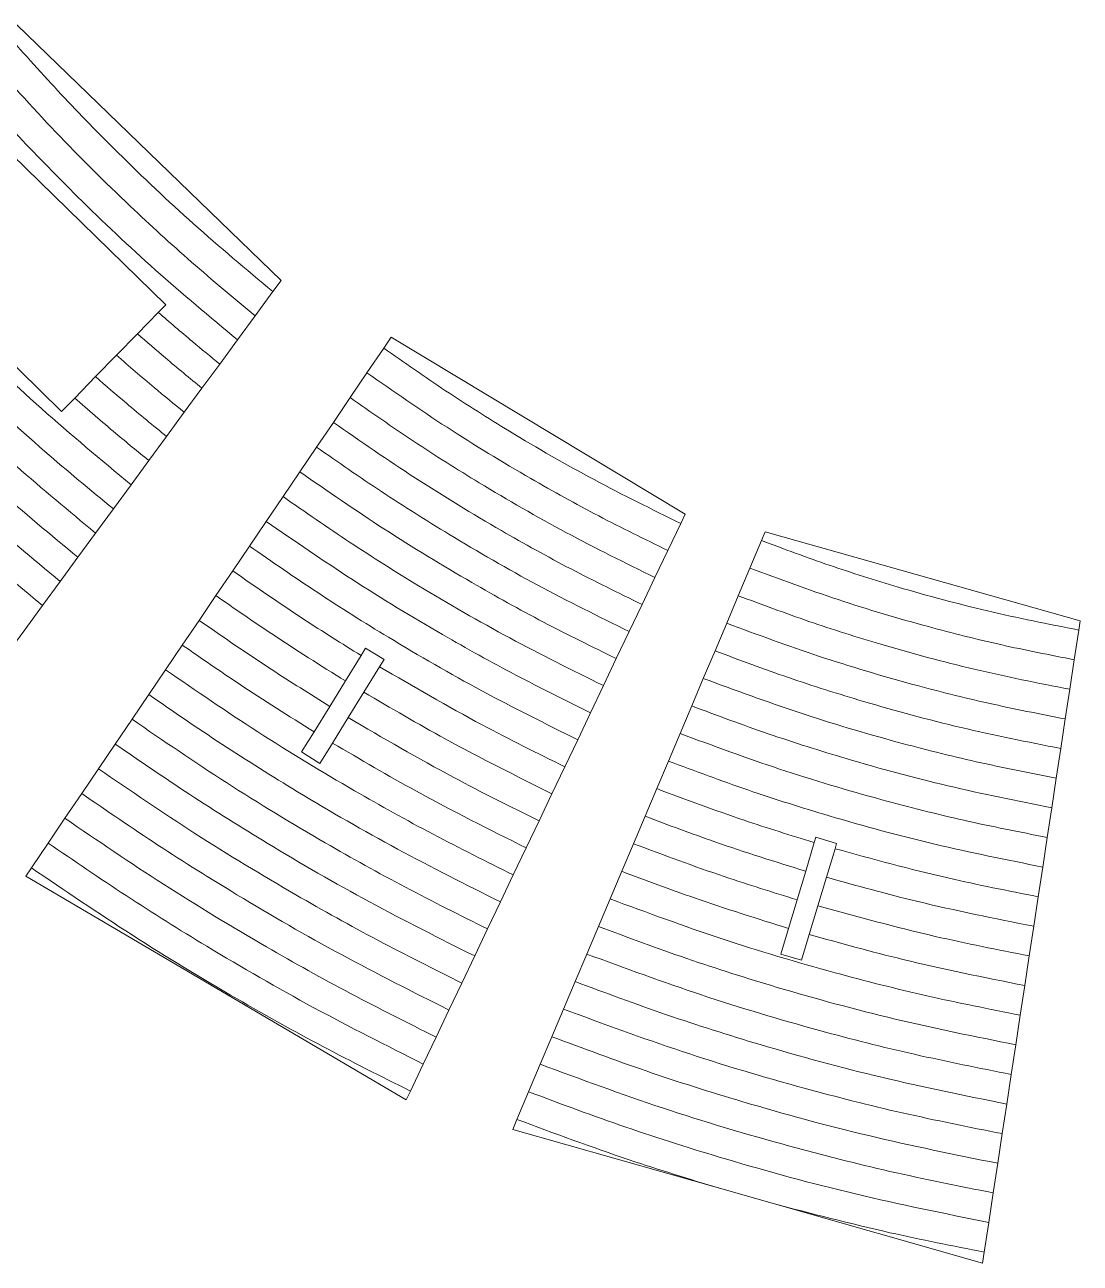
# Model space of a CAD drawing. Header units: millimetres. Extents: x -2136 to 2622, y -2915 to 1925.
# Drawn here: x -1482.1 to -1335.7, y -2865.7 to -2693.9 of the extents above; entities that cross this region are included whole.
import ezdxf

# ---------------------------------------------------------------- set-up
doc = ezdxf.new("R2010")
doc.units = ezdxf.units.MM

msp = doc.modelspace()

# ---------------------------------------------------------------- linework, layer by layer
at = {"color": 7, "linetype": 'Continuous', "lineweight": 15}
for p, q in [((-1446.59, -2729.35), (-1483.23, -2693.88)), ((-1462.58, -2732.74), (-1483.93, -2711.88)), ((-1498.38, -2726.67), (-1477.03, -2747.53)), ((-1447.72, -2730.89), (-1446.59, -2729.35)), ((-1447.72, -2730.89), (-1450.18, -2734.24)), ((-1466.51, -2736.76), (-1463.61, -2733.79)), ((-1463.61, -2733.79), (-1462.58, -2732.74)), ((-1452.64, -2737.6), (-1450.18, -2734.24)), ((-1469.41, -2739.73), (-1466.51, -2736.76)), ((-1431.31, -2737.21), (-1432.34, -2738.74)), ((-1390.52, -2761.77), (-1431.31, -2737.21)), ((-1452.64, -2737.6), (-1455.1, -2740.95)), ((-1434.67, -2742.17), (-1432.34, -2738.74)), ((-1472.31, -2742.7), (-1469.41, -2739.73)), ((-1457.56, -2744.3), (-1455.1, -2740.95)), ((-1434.67, -2742.17), (-1437, -2745.61)), ((-1475.21, -2745.67), (-1472.31, -2742.7)), ((-1477.03, -2747.53), (-1475.21, -2745.67)), ((-1457.56, -2744.3), (-1460.01, -2747.65)), ((-1439.33, -2749.04), (-1437, -2745.61)), ((-1462.47, -2751), (-1460.01, -2747.65)), ((-1439.33, -2749.04), (-1441.66, -2752.47)), ((-1462.47, -2751), (-1464.93, -2754.35)), ((-1443.98, -2755.91), (-1441.66, -2752.47)), ((-1467.39, -2757.71), (-1464.93, -2754.35)), ((-1443.98, -2755.91), (-1446.31, -2759.34)), ((-1467.39, -2757.71), (-1469.85, -2761.06)), ((-1448.64, -2762.78), (-1446.31, -2759.34)), ((-1472.31, -2764.41), (-1469.85, -2761.06)), ((-1448.64, -2762.78), (-1450.97, -2766.21)), ((-1391.13, -2763.07), (-1390.52, -2761.77)), ((-1472.31, -2764.41), (-1474.76, -2767.76)), ((-1391.13, -2763.07), (-1392.92, -2766.82)), ((-1379.4, -2764.24), (-1379.91, -2765.45)), ((-1335.71, -2776.56), (-1379.4, -2764.24)), ((-1453.29, -2769.64), (-1450.97, -2766.21)), ((-1381.53, -2769.27), (-1379.91, -2765.45)), ((-1477.22, -2771.11), (-1474.76, -2767.76)), ((-1394.71, -2770.57), (-1392.92, -2766.82)), ((-1453.29, -2769.64), (-1455.62, -2773.08)), ((-1381.53, -2769.27), (-1383.15, -2773.1)), ((-1477.22, -2771.11), (-1479.68, -2774.46)), ((-1394.71, -2770.57), (-1396.49, -2774.32)), ((-1457.95, -2776.51), (-1455.62, -2773.08)), ((-1384.76, -2776.92), (-1383.15, -2773.1)), ((-1482.14, -2777.81), (-1479.68, -2774.46)), ((-1398.28, -2778.07), (-1396.49, -2774.32)), ((-1457.95, -2776.51), (-1460.28, -2779.94)), ((-1335.91, -2777.86), (-1335.71, -2776.56)), ((-1482.14, -2777.81), (-1484.6, -2781.17)), ((-1398.28, -2778.07), (-1400.07, -2781.82)), ((-1384.76, -2776.92), (-1386.38, -2780.74)), ((-1335.91, -2777.86), (-1336.53, -2781.97)), ((-1462.6, -2783.38), (-1460.28, -2779.94)), ((-1435.48, -2781.4), (-1437.66, -2784.92)), ((-1435.48, -2781.4), (-1434.85, -2780.38)), ((-1434.85, -2780.38), (-1432.3, -2781.96)), ((-1401.85, -2785.57), (-1400.07, -2781.82)), ((-1388, -2784.57), (-1386.38, -2780.74)), ((-1462.6, -2783.38), (-1464.93, -2786.81)), ((-1435.09, -2786.48), (-1432.91, -2782.95)), ((-1432.3, -2781.96), (-1432.91, -2782.95)), ((-1337.16, -2786.08), (-1336.53, -2781.97)), ((-1439.83, -2788.45), (-1437.66, -2784.92)), ((-1388, -2784.57), (-1389.61, -2788.39)), ((-1467.26, -2790.24), (-1464.93, -2786.81)), ((-1435.09, -2786.48), (-1437.27, -2790)), ((-1401.85, -2785.57), (-1403.64, -2789.32)), ((-1337.16, -2786.08), (-1337.78, -2790.19)), ((-1439.83, -2788.45), (-1442.01, -2791.97)), ((-1391.23, -2792.21), (-1389.61, -2788.39)), ((-1467.26, -2790.24), (-1469.58, -2793.68)), ((-1439.45, -2793.53), (-1437.27, -2790)), ((-1405.42, -2793.07), (-1403.64, -2789.32)), ((-1338.41, -2794.3), (-1337.78, -2790.19)), ((-1443.74, -2794.77), (-1442.01, -2791.97)), ((-1391.23, -2792.21), (-1392.85, -2796.04)), ((-1471.91, -2797.11), (-1469.58, -2793.68)), ((-1439.45, -2793.53), (-1441.19, -2796.35)), ((-1405.42, -2793.07), (-1407.21, -2796.83)), ((-1441.19, -2796.35), (-1443.74, -2794.77)), ((-1338.41, -2794.3), (-1339.03, -2798.41)), ((-1471.91, -2797.11), (-1474.24, -2800.54)), ((-1409, -2800.58), (-1407.21, -2796.83)), ((-1394.46, -2799.86), (-1392.85, -2796.04)), ((-1339.66, -2802.52), (-1339.03, -2798.41)), ((-1476.57, -2803.98), (-1474.24, -2800.54)), ((-1409, -2800.58), (-1410.78, -2804.33)), ((-1394.46, -2799.86), (-1396.08, -2803.69)), ((-1339.66, -2802.52), (-1340.28, -2806.63)), ((-1476.57, -2803.98), (-1478.89, -2807.41)), ((-1397.7, -2807.51), (-1396.08, -2803.69)), ((-1412.57, -2808.08), (-1410.78, -2804.33)), ((-1481.22, -2810.84), (-1478.89, -2807.41)), ((-1397.7, -2807.51), (-1399.31, -2811.33)), ((-1372.61, -2807.34), (-1373.8, -2811.31)), ((-1372.61, -2807.34), (-1372.39, -2806.61)), ((-1372.39, -2806.61), (-1369.52, -2807.47)), ((-1369.52, -2807.47), (-1369.73, -2808.19)), ((-1340.91, -2810.74), (-1340.28, -2806.63)), ((-1412.57, -2808.08), (-1414.36, -2811.83)), ((-1370.92, -2812.16), (-1369.73, -2808.19)), ((-1481.22, -2810.84), (-1482, -2811.99)), ((-1340.91, -2810.74), (-1341.53, -2814.85)), ((-1482, -2811.99), (-1429.21, -2843.02)), ((-1416.14, -2815.58), (-1414.36, -2811.83)), ((-1400.93, -2815.16), (-1399.31, -2811.33)), ((-1374.99, -2815.28), (-1373.8, -2811.31)), ((-1370.92, -2812.16), (-1372.11, -2816.13)), ((-1416.14, -2815.58), (-1417.93, -2819.33)), ((-1400.93, -2815.16), (-1402.55, -2818.98)), ((-1374.99, -2815.28), (-1376.18, -2819.25)), ((-1373.3, -2820.1), (-1372.11, -2816.13)), ((-1342.16, -2818.96), (-1341.53, -2814.85)), ((-1419.71, -2823.08), (-1417.93, -2819.33)), ((-1404.16, -2822.81), (-1402.55, -2818.98)), ((-1377.24, -2822.82), (-1376.18, -2819.25)), ((-1342.16, -2818.96), (-1342.78, -2823.07)), ((-1373.3, -2820.1), (-1374.37, -2823.68)), ((-1419.71, -2823.08), (-1421.5, -2826.83)), ((-1404.16, -2822.81), (-1405.78, -2826.63)), ((-1374.37, -2823.68), (-1377.24, -2822.82)), ((-1343.41, -2827.18), (-1342.78, -2823.07)), ((-1423.29, -2830.58), (-1421.5, -2826.83)), ((-1407.39, -2830.45), (-1405.78, -2826.63)), ((-1343.41, -2827.18), (-1344.03, -2831.29)), ((-1423.29, -2830.58), (-1425.07, -2834.33)), ((-1407.39, -2830.45), (-1409.01, -2834.28)), ((-1344.66, -2835.4), (-1344.03, -2831.29)), ((-1426.86, -2838.08), (-1425.07, -2834.33)), ((-1410.63, -2838.1), (-1409.01, -2834.28)), ((-1344.66, -2835.4), (-1345.28, -2839.51)), ((-1426.86, -2838.08), (-1428.64, -2841.82)), ((-1410.63, -2838.1), (-1412.24, -2841.92)), ((-1345.91, -2843.62), (-1345.28, -2839.51)), ((-1429.21, -2843.02), (-1428.64, -2841.82)), ((-1413.86, -2845.75), (-1412.24, -2841.92)), ((-1345.91, -2843.62), (-1346.53, -2847.73)), ((-1413.86, -2845.75), (-1414.45, -2847.13)), ((-1414.45, -2847.13), (-1385.74, -2855.31)), ((-1347.16, -2851.84), (-1346.53, -2847.73)), ((-1347.16, -2851.84), (-1347.78, -2855.95)), ((-1378.45, -2857.39), (-1385.74, -2855.31)), ((-1378.45, -2857.39), (-1349.27, -2865.71)), ((-1348.41, -2860.06), (-1347.78, -2855.95)), ((-1348.41, -2860.06), (-1349.03, -2864.16)), ((-1349.27, -2865.71), (-1349.03, -2864.16))]:
    msp.add_line(p, q, dxfattribs=at)
for points, knots in [([(-1447.72, -2730.89), (-1451.42, -2727.8), (-1458.8, -2721.64), (-1468.51, -2712.41), (-1477.13, -2703.61), (-1482.14, -2697.99), (-1484.65, -2695.19)], [0, 0, 0, 0, 0.2810265, 0.5610055, 0.780754, 1, 1, 1, 1]), ([(-1487.69, -2698.01), (-1484.45, -2701.62), (-1477.95, -2708.85), (-1468.3, -2718.39), (-1459.05, -2726.88), (-1453.14, -2731.79), (-1450.18, -2734.24)], [0, 0, 0, 0, 0.2789342, 0.5586026, 0.778863, 1, 1, 1, 1]), ([(-1452.64, -2737.6), (-1456.46, -2734.41), (-1464.08, -2728.05), (-1474.1, -2718.54), (-1482.99, -2709.48), (-1488.16, -2703.71), (-1490.74, -2700.83)], [0, 0, 0, 0, 0.281497, 0.561572, 0.78113, 1, 1, 1, 1]), ([(-1467.39, -2757.71), (-1471.57, -2754.22), (-1479.9, -2747.28), (-1490.86, -2736.93), (-1500.56, -2727.11), (-1506.2, -2720.86), (-1509.01, -2717.74)], [0, 0, 0, 0, 0.2826847, 0.5630037, 0.7820845, 1, 1, 1, 1]), ([(-1524.24, -2731.84), (-1519.65, -2736.83), (-1510.42, -2746.88), (-1495.57, -2761.15), (-1485, -2770.01), (-1479.68, -2774.46)], [0, 0, 0, 0, 0.3298046, 0.6628913, 1, 1, 1, 1]), ([(-1463.61, -2733.79), (-1462.04, -2735.14), (-1459.23, -2737.57), (-1456.36, -2739.91), (-1455.1, -2740.95)], [0, 0, 0, 0, 0.559302, 1, 1, 1, 1]), ([(-1457.56, -2744.3), (-1459.25, -2742.91), (-1462.27, -2740.44), (-1465.21, -2737.88), (-1466.51, -2736.76)], [0, 0, 0, 0, 0.560761, 1, 1, 1, 1]), ([(-1391.13, -2763.07), (-1395.16, -2761.08), (-1403.24, -2757.12), (-1414.07, -2750.86), (-1423.78, -2744.74), (-1429.5, -2740.73), (-1432.34, -2738.74)], [0, 0, 0, 0, 0.281199, 0.563068, 0.782568, 1, 1, 1, 1]), ([(-1469.41, -2739.73), (-1467.68, -2741.23), (-1464.58, -2743.91), (-1461.41, -2746.51), (-1460.01, -2747.65)], [0, 0, 0, 0, 0.559148, 1, 1, 1, 1]), ([(-1434.67, -2742.17), (-1430.99, -2744.73), (-1423.59, -2749.88), (-1412.8, -2756.42), (-1402.57, -2762.1), (-1396.13, -2765.25), (-1392.92, -2766.82)], [0, 0, 0, 0, 0.276884, 0.557297, 0.778997, 1, 1, 1, 1]), ([(-1490.91, -2742.52), (-1487.09, -2746.08), (-1480.25, -2752.47), (-1473.04, -2758.42), (-1469.85, -2761.06)], [0, 0, 0, 0, 0.5580128, 1, 1, 1, 1]), ([(-1462.47, -2751), (-1464.33, -2749.48), (-1467.65, -2746.76), (-1470.89, -2743.94), (-1472.31, -2742.7)], [0, 0, 0, 0, 0.560915, 1, 1, 1, 1]), ([(-1472.31, -2764.41), (-1476, -2761.35), (-1483.36, -2755.26), (-1490.33, -2748.74), (-1493.81, -2745.49)], [0, 0, 0, 0, 0.502093, 1, 1, 1, 1]), ([(-1475.21, -2745.67), (-1473.32, -2747.32), (-1469.94, -2750.26), (-1466.46, -2753.1), (-1464.93, -2754.35)], [0, 0, 0, 0, 0.558992, 1, 1, 1, 1]), ([(-1394.71, -2770.57), (-1398.85, -2768.53), (-1407.13, -2764.44), (-1418.25, -2758.02), (-1428.22, -2751.74), (-1434.08, -2747.64), (-1437, -2745.61)], [0, 0, 0, 0, 0.281624, 0.563523, 0.782871, 1, 1, 1, 1]), ([(-1496.7, -2748.45), (-1493.16, -2751.77), (-1486.05, -2758.43), (-1478.54, -2764.64), (-1474.76, -2767.76)], [0, 0, 0, 0, 0.497802, 1, 1, 1, 1]), ([(-1439.33, -2749.04), (-1435.56, -2751.66), (-1427.96, -2756.93), (-1416.9, -2763.63), (-1406.4, -2769.47), (-1399.79, -2772.7), (-1396.49, -2774.32)], [0, 0, 0, 0, 0.276548, 0.556846, 0.778654, 1, 1, 1, 1]), ([(-1477.22, -2771.11), (-1481.07, -2767.93), (-1488.73, -2761.59), (-1495.99, -2754.8), (-1499.6, -2751.41)], [0, 0, 0, 0, 0.502299, 1, 1, 1, 1]), ([(-1398.28, -2778.07), (-1402.53, -2775.97), (-1411.03, -2771.77), (-1422.43, -2765.17), (-1432.65, -2758.75), (-1438.67, -2754.56), (-1441.66, -2752.47)], [0, 0, 0, 0, 0.281998, 0.563923, 0.783138, 1, 1, 1, 1]), ([(-1443.98, -2755.91), (-1440.12, -2758.58), (-1432.33, -2763.97), (-1420.99, -2770.84), (-1410.23, -2776.83), (-1403.45, -2780.16), (-1400.07, -2781.82)], [0, 0, 0, 0, 0.276252, 0.556449, 0.778352, 1, 1, 1, 1]), ([(-1401.85, -2785.57), (-1406.21, -2783.41), (-1414.92, -2779.09), (-1426.61, -2772.33), (-1437.08, -2765.76), (-1443.25, -2761.47), (-1446.31, -2759.34)], [0, 0, 0, 0, 0.282328, 0.564277, 0.783373, 1, 1, 1, 1]), ([(-1448.64, -2762.78), (-1444.68, -2765.51), (-1436.7, -2771.02), (-1425.09, -2778.05), (-1414.05, -2784.19), (-1407.11, -2787.61), (-1403.64, -2789.32)], [0, 0, 0, 0, 0.27599, 0.556097, 0.778084, 1, 1, 1, 1]), ([(-1405.42, -2793.07), (-1409.89, -2790.85), (-1418.81, -2786.42), (-1430.79, -2779.49), (-1441.51, -2772.76), (-1447.83, -2768.39), (-1450.97, -2766.21)], [0, 0, 0, 0, 0.282622, 0.564591, 0.783582, 1, 1, 1, 1]), ([(-1335.91, -2777.86), (-1340.14, -2777.02), (-1348.57, -2775.35), (-1360.1, -2772.23), (-1370.55, -2768.94), (-1376.8, -2766.61), (-1379.91, -2765.45)], [0, 0, 0, 0, 0.282657, 0.563126, 0.782012, 1, 1, 1, 1]), ([(-1453.29, -2769.64), (-1450.04, -2771.91), (-1444.19, -2775.96), (-1438.15, -2779.73), (-1435.48, -2781.4)], [0, 0, 0, 0, 0.557281, 1, 1, 1, 1]), ([(-1381.53, -2769.27), (-1377.47, -2770.77), (-1369.32, -2773.78), (-1357.67, -2777.22), (-1346.73, -2779.98), (-1339.94, -2781.31), (-1336.53, -2781.97)], [0, 0, 0, 0, 0.277415, 0.556613, 0.777616, 1, 1, 1, 1]), ([(-1437.66, -2784.92), (-1441.08, -2782.78), (-1447.16, -2778.97), (-1453.05, -2774.87), (-1455.62, -2773.08)], [0, 0, 0, 0, 0.562736, 1, 1, 1, 1]), ([(-1337.16, -2786.08), (-1341.59, -2785.2), (-1350.4, -2783.45), (-1362.45, -2780.18), (-1373.37, -2776.74), (-1379.89, -2774.31), (-1383.15, -2773.1)], [0, 0, 0, 0, 0.282904, 0.563467, 0.782258, 1, 1, 1, 1]), ([(-1457.95, -2776.51), (-1454.64, -2778.81), (-1448.69, -2782.92), (-1442.55, -2786.75), (-1439.83, -2788.45)], [0, 0, 0, 0, 0.557207, 1, 1, 1, 1]), ([(-1384.76, -2776.92), (-1380.53, -2778.48), (-1372.02, -2781.62), (-1359.86, -2785.22), (-1348.44, -2788.11), (-1341.34, -2789.5), (-1337.78, -2790.19)], [0, 0, 0, 0, 0.277145, 0.556305, 0.777425, 1, 1, 1, 1]), ([(-1442.01, -2791.97), (-1445.49, -2789.79), (-1451.67, -2785.92), (-1457.66, -2781.76), (-1460.28, -2779.94)], [0, 0, 0, 0, 0.562807, 1, 1, 1, 1]), ([(-1338.41, -2794.3), (-1343.03, -2793.38), (-1352.23, -2791.55), (-1364.8, -2788.13), (-1376.19, -2784.54), (-1382.99, -2782.01), (-1386.38, -2780.74)], [0, 0, 0, 0, 0.283124, 0.563769, 0.782477, 1, 1, 1, 1]), ([(-1462.6, -2783.38), (-1458.36, -2786.29), (-1449.8, -2792.16), (-1437.36, -2799.68), (-1425.53, -2806.28), (-1418.08, -2809.98), (-1414.36, -2811.83)], [0, 0, 0, 0, 0.275363, 0.555253, 0.777436, 1, 1, 1, 1]), ([(-1432.91, -2782.95), (-1428.21, -2785.7), (-1419.79, -2790.61), (-1411.06, -2794.93), (-1407.21, -2796.83)], [0, 0, 0, 0, 0.559508, 1, 1, 1, 1]), ([(-1388, -2784.57), (-1383.58, -2786.2), (-1374.72, -2789.47), (-1362.06, -2793.22), (-1350.15, -2796.23), (-1342.75, -2797.68), (-1339.03, -2798.41)], [0, 0, 0, 0, 0.276903, 0.556031, 0.777254, 1, 1, 1, 1]), ([(-1416.14, -2815.58), (-1420.93, -2813.18), (-1430.49, -2808.39), (-1443.32, -2800.97), (-1454.8, -2793.79), (-1461.57, -2789.13), (-1464.93, -2786.81)], [0, 0, 0, 0, 0.283331, 0.565347, 0.784085, 1, 1, 1, 1]), ([(-1409, -2800.58), (-1413.96, -2798.1), (-1422.82, -2793.69), (-1431.35, -2788.68), (-1435.09, -2786.48)], [0, 0, 0, 0, 0.5607549, 1, 1, 1, 1]), ([(-1339.66, -2802.52), (-1344.47, -2801.56), (-1354.06, -2799.64), (-1367.16, -2796.08), (-1379, -2792.34), (-1386.08, -2789.71), (-1389.61, -2788.39)], [0, 0, 0, 0, 0.283321, 0.564041, 0.782674, 1, 1, 1, 1]), ([(-1467.26, -2790.24), (-1462.92, -2793.21), (-1454.16, -2799.2), (-1441.45, -2806.89), (-1429.35, -2813.64), (-1421.74, -2817.43), (-1417.93, -2819.33)], [0, 0, 0, 0, 0.275195, 0.555027, 0.777262, 1, 1, 1, 1]), ([(-1437.27, -2790), (-1432.42, -2792.84), (-1423.75, -2797.91), (-1414.75, -2802.36), (-1410.78, -2804.33)], [0, 0, 0, 0, 0.55929, 1, 1, 1, 1]), ([(-1391.23, -2792.21), (-1386.64, -2793.91), (-1377.43, -2797.31), (-1364.25, -2801.21), (-1351.85, -2804.36), (-1344.15, -2805.87), (-1340.28, -2806.63)], [0, 0, 0, 0, 0.276686, 0.555784, 0.777099, 1, 1, 1, 1]), ([(-1419.71, -2823.08), (-1424.61, -2820.62), (-1434.38, -2815.72), (-1447.49, -2808.13), (-1459.23, -2800.79), (-1466.15, -2796.04), (-1469.58, -2793.68)], [0, 0, 0, 0, 0.283523, 0.565551, 0.784219, 1, 1, 1, 1]), ([(-1412.57, -2808.08), (-1417.69, -2805.52), (-1426.81, -2800.97), (-1435.59, -2795.8), (-1439.45, -2793.53)], [0, 0, 0, 0, 0.5609655, 1, 1, 1, 1]), ([(-1471.91, -2797.11), (-1467.48, -2800.14), (-1458.53, -2806.25), (-1445.54, -2814.1), (-1433.17, -2821), (-1425.39, -2824.88), (-1421.5, -2826.83)], [0, 0, 0, 0, 0.275043, 0.554822, 0.777103, 1, 1, 1, 1]), ([(-1340.91, -2810.74), (-1345.92, -2809.74), (-1355.89, -2807.74), (-1369.51, -2804.03), (-1381.82, -2800.15), (-1389.18, -2797.4), (-1392.85, -2796.04)], [0, 0, 0, 0, 0.283499, 0.564284, 0.782851, 1, 1, 1, 1]), ([(-1423.29, -2830.58), (-1428.29, -2828.06), (-1438.27, -2823.05), (-1451.67, -2815.29), (-1463.66, -2807.8), (-1470.73, -2802.95), (-1474.24, -2800.54)], [0, 0, 0, 0, 0.283696, 0.565735, 0.78434, 1, 1, 1, 1]), ([(-1394.46, -2799.86), (-1390.43, -2801.37), (-1383.22, -2804.06), (-1375.86, -2806.34), (-1372.61, -2807.34)], [0, 0, 0, 0, 0.55839, 1, 1, 1, 1]), ([(-1476.57, -2803.98), (-1472.04, -2807.07), (-1462.9, -2813.3), (-1449.63, -2821.31), (-1437, -2828.37), (-1429.05, -2832.34), (-1425.07, -2834.33)], [0, 0, 0, 0, 0.274907, 0.554637, 0.776959, 1, 1, 1, 1]), ([(-1373.8, -2811.31), (-1378.01, -2810), (-1385.51, -2807.66), (-1392.86, -2804.9), (-1396.08, -2803.69)], [0, 0, 0, 0, 0.561611, 1, 1, 1, 1]), ([(-1426.86, -2838.08), (-1431.97, -2835.5), (-1442.15, -2830.37), (-1455.84, -2822.45), (-1468.09, -2814.81), (-1475.31, -2809.87), (-1478.89, -2807.41)], [0, 0, 0, 0, 0.283854, 0.565902, 0.784451, 1, 1, 1, 1]), ([(-1397.7, -2807.51), (-1393.51, -2809.07), (-1386.01, -2811.87), (-1378.36, -2814.23), (-1374.99, -2815.28)], [0, 0, 0, 0, 0.55828, 1, 1, 1, 1]), ([(-1369.73, -2808.19), (-1364.53, -2809.61), (-1355.21, -2812.17), (-1345.73, -2814.03), (-1341.53, -2814.85)], [0, 0, 0, 0, 0.557783, 1, 1, 1, 1]), ([(-1481.22, -2810.84), (-1476.59, -2813.99), (-1467.26, -2820.35), (-1453.71, -2828.52), (-1440.82, -2835.73), (-1432.71, -2839.79), (-1428.64, -2841.82)], [0, 0, 0, 0, 0.274782, 0.554468, 0.776828, 1, 1, 1, 1]), ([(-1376.18, -2819.25), (-1380.55, -2817.89), (-1388.33, -2815.46), (-1395.97, -2812.59), (-1399.31, -2811.33)], [0, 0, 0, 0, 0.561718, 1, 1, 1, 1]), ([(-1342.16, -2818.96), (-1347.6, -2817.87), (-1357.26, -2815.95), (-1366.76, -2813.31), (-1370.92, -2812.16)], [0, 0, 0, 0, 0.5622653, 1, 1, 1, 1]), ([(-1400.93, -2815.16), (-1395.81, -2817.05), (-1385.53, -2820.84), (-1370.82, -2825.2), (-1356.97, -2828.73), (-1348.36, -2830.43), (-1344.03, -2831.29)], [0, 0, 0, 0, 0.276149, 0.555177, 0.776718, 1, 1, 1, 1]), ([(-1372.11, -2816.13), (-1366.7, -2817.61), (-1357.01, -2820.27), (-1347.15, -2822.21), (-1342.78, -2823.07)], [0, 0, 0, 0, 0.557705, 1, 1, 1, 1]), ([(-1344.66, -2835.4), (-1350.25, -2834.27), (-1361.37, -2832.03), (-1376.56, -2827.88), (-1390.28, -2823.55), (-1398.47, -2820.5), (-1402.55, -2818.98)], [0, 0, 0, 0, 0.283941, 0.564888, 0.783292, 1, 1, 1, 1]), ([(-1343.41, -2827.18), (-1349.06, -2826.05), (-1359.11, -2824.04), (-1368.98, -2821.3), (-1373.3, -2820.1)], [0, 0, 0, 0, 0.5623445, 1, 1, 1, 1]), ([(-1404.16, -2822.81), (-1398.87, -2824.76), (-1388.23, -2828.68), (-1373.02, -2833.2), (-1358.68, -2836.85), (-1349.76, -2838.62), (-1345.28, -2839.51)], [0, 0, 0, 0, 0.2760006, 0.5550086, 0.7766114, 1, 1, 1, 1]), ([(-1345.91, -2843.62), (-1351.69, -2842.45), (-1363.2, -2840.12), (-1378.91, -2835.83), (-1393.09, -2831.35), (-1401.56, -2828.2), (-1405.78, -2826.63)], [0, 0, 0, 0, 0.284064, 0.565055, 0.783415, 1, 1, 1, 1]), ([(-1407.39, -2830.45), (-1401.93, -2832.47), (-1390.93, -2836.53), (-1375.21, -2841.2), (-1360.38, -2844.97), (-1351.16, -2846.81), (-1346.53, -2847.73)], [0, 0, 0, 0, 0.275864, 0.554855, 0.776514, 1, 1, 1, 1]), ([(-1347.16, -2851.84), (-1353.14, -2850.63), (-1365.03, -2848.22), (-1381.26, -2843.78), (-1395.91, -2839.16), (-1404.66, -2835.9), (-1409.01, -2834.28)], [0, 0, 0, 0, 0.284177, 0.565209, 0.783528, 1, 1, 1, 1]), ([(-1410.63, -2838.1), (-1404.99, -2840.18), (-1393.64, -2844.37), (-1377.4, -2849.19), (-1362.09, -2853.1), (-1352.57, -2854.99), (-1347.78, -2855.95)], [0, 0, 0, 0, 0.275738, 0.554713, 0.776424, 1, 1, 1, 1]), ([(-1348.41, -2860.06), (-1354.58, -2858.8), (-1366.86, -2856.32), (-1383.61, -2851.73), (-1398.73, -2846.96), (-1407.75, -2843.6), (-1412.24, -2841.92)], [0, 0, 0, 0, 0.284281, 0.56535, 0.783633, 1, 1, 1, 1]), ([(-1413.86, -2845.75), (-1408.68, -2847.68), (-1399.4, -2851.14), (-1389.93, -2854.03), (-1385.74, -2855.31)], [0, 0, 0, 0, 0.55773, 1, 1, 1, 1]), ([(-1378.45, -2857.39), (-1373.02, -2858.81), (-1363.28, -2861.36), (-1353.4, -2863.31), (-1349.03, -2864.16)], [0, 0, 0, 0, 0.557895, 1, 1, 1, 1])]:
    msp.add_open_spline(points, degree=3, knots=knots, dxfattribs=at)

doc.saveas('drawing.dxf')
